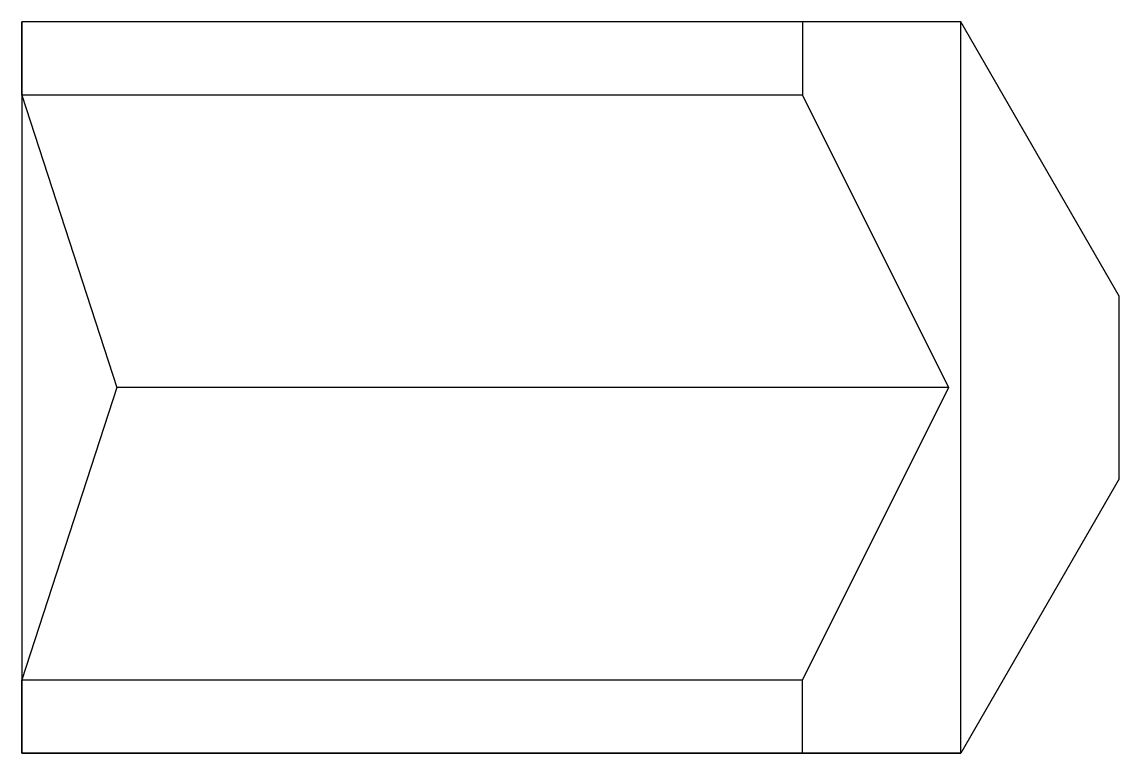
# Model space of a CAD drawing. Header units: inches. Extents: x 0 to 3, y 0 to 2.
import ezdxf

# ---------------------------------------------------------------- set-up
doc = ezdxf.new("R2010")
doc.units = ezdxf.units.IN
doc.header["$MEASUREMENT"] = 0
doc.layers.get('0').update_dxf_attribs({"color": 255})

msp = doc.modelspace()

# ---------------------------------------------------------------- linework, layer by layer
for p, q in [((0, 2), (0, 2, 1.0179)), ((2.567, 2), (0, 2)), ((0, 2), (0, 0)), ((3, 1.25), (2.567, 2)), ((2.567, 2, 1.5), (2.567, 2)), ((3, 1.25, 0.75), (2.567, 2, 1.5)), ((2.567, 0, 1.5), (2.567, 2, 1.5)), ((3, 1.25), (3, 1.25, 0.7345)), ((3, 0.75), (3, 1.25)), ((3, 0.75, 0.75), (2.567, 0, 1.5)), ((3, 0.75, 0.75), (3, 0.75)), ((3, 0.75), (2.567, 0)), ((0, 0, 1.0179), (0, 0.2, 1.0179)), ((0, 0), (0, 0, 1.0179)), ((0, 0), (2.567, 0)), ((2.567, 0, 1.5), (2.567, 0))]:
    msp.add_line(p, q)
at = {"extrusion": (1, 0, 0)}
msp.add_line((0, 2, 1.0179), (0, 1.8, 1.0179), dxfattribs=at)
at = {"extrusion": (-0.5, 1.11022e-15, 0.866025)}
for p, q in [((0, 1.8, 1.0179), (0, 2, 1.0179)), ((2.134, 1.8, 2.25), (0, 1.8, 1.0179)), ((2.534, 1, 1.5572), (0.2592, 1, 0.2438)), ((0, 0.2, 1.0179), (0, 0, 1.0179)), ((0, 0.2, 1.0179), (2.134, 0.2, 2.25))]:
    msp.add_line(p, q, dxfattribs=at)
at = {"extrusion": (0.866025, 1.27676e-15, 0.5)}
for p, q in [((2.134, 2, 2.25), (2.134, 1.8, 2.25)), ((0, 1.8, 1.0179), (0.2592, 1, 0.2438)), ((0.2592, 1, 0.2438), (0, 0.2, 1.0179)), ((2.134, 0, 2.25), (2.134, 0.2, 2.25))]:
    msp.add_line(p, q, dxfattribs=at)
at = {"extrusion": (0, -1, 0)}
for p, q in [((3, 0.75, 0.75), (3, 1.25, 0.75)), ((2.134, 0, 2.25), (2.134, 0, 2.25))]:
    msp.add_line(p, q, dxfattribs=at)
at = {"extrusion": (0, -1, 0), "elevation": -2}
msp.add_lwpolyline([(2.567, 1.5), (2.134, 2.25), (0, 1.0179)], dxfattribs=at)
at = {"extrusion": (0.866025, 1.27676e-15, 0.5), "elevation": 2.9731}
msp.add_lwpolyline([(1.8, 0.8816), (1, 0.0816), (0.2, 0.8816)], dxfattribs=at)
at = {"extrusion": (0, -1, 0)}
msp.add_lwpolyline([(2.567, 1.5), (2.134, 2.25), (0, 1.0179)], dxfattribs=at)

doc.saveas('drawing.dxf')
